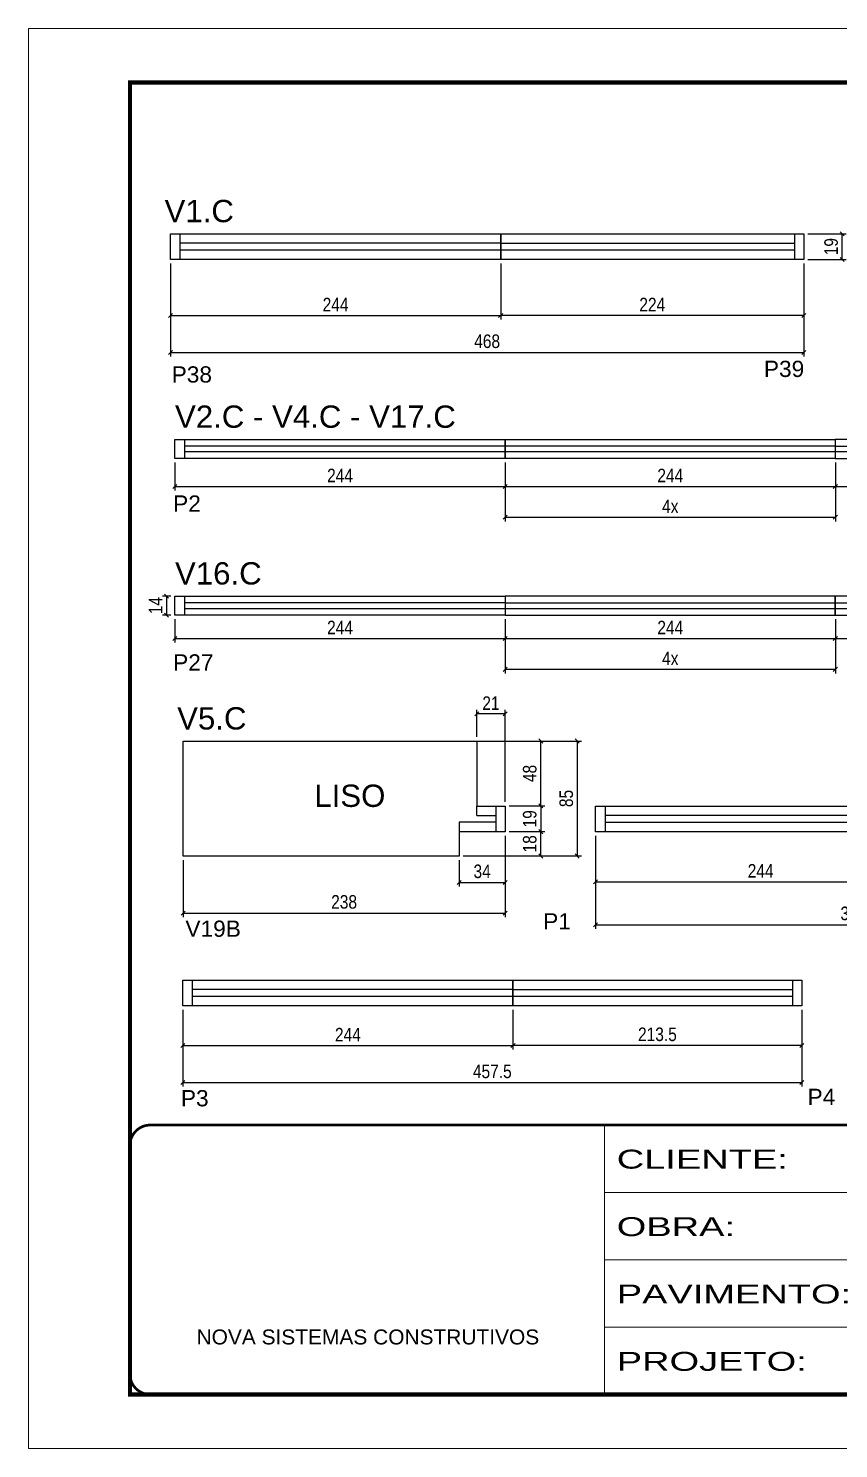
# Model space of a CAD drawing. Header units: millimetres. Extents: x 2437 to 8691, y -1523 to 4121.
# Drawn here: x 4036 to 4634, y 1922 to 2972 of the extents above; entities that cross this region are included whole.
import ezdxf

# ---------------------------------------------------------------- set-up
doc = ezdxf.new("R2010")
doc.units = ezdxf.units.MM
doc.linetypes.add('CONTINUO', pattern=[0])
doc.linetypes.add('DASHED', pattern=[0.75, 0.5, -0.25])
for name, color, linetype in [('5', 5, 'Continuous'), ('COTA', 241, 'Continuous'), ('NOMENCLATURA', 7, 'Continuous'), ('Painéis', 200, 'Continuous'), ('SARR_2.2x7', 40, 'Continuous'), ('SARR_EDITAR', 141, 'Continuous')]:
    doc.layers.add(name, color=color, linetype=linetype)
doc.layers.add('Folhas', color=255, linetype='Continuous', lineweight=9)
doc.layers.add('SARRAFO DE PRESSAO', color=251, linetype='DASHED', lineweight=9)
doc.styles.add('ARIAL', font='arial.ttf')
doc.styles.add('COTA TECNICA', font='techl___.ttf', dxfattribs={"height": 10})
doc.styles.add('COTA TECNICA-50', font='techl___.ttf', dxfattribs={"height": 10})
doc.styles.get("Standard").update_dxf_attribs({"font": 'arial.ttf'})
doc.styles.add('Tecnologia', font='')
doc.styles.get('Tecnologia').set_extended_font_data('Forgotten Futurist')
doc.dimstyles.new('COTA PAINEL-50', dxfattribs={"dimtxt": 10, "dimasz": 3, "dimexe": 3, "dimexo": 3, "dimgap": 3, "dimtad": 1, "dimdec": 1, "dimzin": 12, "dimdsep": 46, "dimtxsty": 'COTA TECNICA-50', "dimblk1": 'OBLIQUE', "dimblk2": 'OBLIQUE', "dimsah": 1, "dimcen": 0.9, "dimclrd": 4, "dimclre": 4, "dimclrt": 240, "dimadec": 1, "dimazin": 3, "dimtfac": 1, "dimtdec": 1, "dimtmove": 0, "dimatfit": 3, "dimfxl": 1, "dimtolj": 1, "dimtzin": 12, "dimarcsym": 0})
doc.dimstyles.new('PAINEL', dxfattribs={"dimtxt": 10, "dimasz": 3, "dimexe": 3, "dimexo": 3, "dimgap": 3, "dimtad": 1, "dimdec": 1, "dimzin": 12, "dimdsep": 46, "dimtxsty": 'COTA TECNICA', "dimblk1": 'OBLIQUE', "dimblk2": 'OBLIQUE', "dimsah": 1, "dimcen": 0.9, "dimclrd": 4, "dimclre": 4, "dimclrt": 240, "dimadec": 1, "dimazin": 3, "dimtfac": 1, "dimtdec": 1, "dimtmove": 0, "dimatfit": 3, "dimfxl": 1, "dimtolj": 1, "dimtzin": 12, "dimarcsym": 0})

# ---------------------------------------------------------------- blocks, each defined once
blk = doc.blocks.new('9999999999')
at = {"color": 30, "linetype": 'CONTINUO'}
for p, q in [((98564.6, 34230.2), (98564.6, 34429.4)), ((98564.6, 34379.6), (99584, 34379.6)), ((98564.6, 34329.8), (99488, 34329.8)), ((98564.6, 34280), (99488, 34280))]:
    blk.add_line(p, q, dxfattribs=at)
at = {"color": 30, "linetype": 'CONTINUO', "const_width": 2}
blk.add_lwpolyline([(99584, 34230.2), (99584, 34414.4, 0.414214), (99569, 34429.4), (98229, 34429.4, 0.414214), (98214, 34414.4), (98214, 34245.2, 0.414214), (98229, 34230.2), (99584, 34230.2)], format="xyb", dxfattribs=at)
at = {"layer": 'Folhas'}
blk.add_lwpolyline([(98139, 34190.2), (99624, 34190.2), (99624, 35240.2), (98139, 35240.2)], close=True, dxfattribs=at)
at = {"layer": 'Folhas', "color": 30, "const_width": 3}
blk.add_lwpolyline([(98214, 34230.2), (99584, 34230.2), (99584, 35200.2), (98214, 35200.2)], close=True, dxfattribs=at)
at = {"color": 7, "linetype": 'Continuous', "ltscale": 5, "style": 'ARIAL'}
blk.add_text('NOVA SISTEMAS CONSTRUTIVOS', height=11.059, dxfattribs=at).set_placement((98263.2, 34267.2))
at = {"layer": 'Folhas', "color": 7, "style": 'Tecnologia', "width": 1.5}
for s, p in [('CLIENTE:', (98573.7, 34397.2)), ('OBRA:', (98573.7, 34347.3)), ('PAVIMENTO:', (98573.7, 34297.5)), ('PROJETO:', (98573.7, 34247.7))]:
    blk.add_text(s, height=14, dxfattribs=at).set_placement(p)
blk = doc.blocks.new('_Oblique')
at = {"color": 0, "linetype": 'ByBlock', "lineweight": -2}
blk.add_line((-0.5, -0.5), (0.5, 0.5), dxfattribs=at)
blk = doc.blocks.new('*D49')
at = {"layer": 'COTA', "color": 4, "lineweight": -2, "transparency": 16777216}
for p, q in [((4611.8, 2820.4), (4640.1, 2820.4)), ((4637.1, 2801.4), (4637.1, 2820.4)), ((4611.8, 2801.4), (4640.1, 2801.4))]:
    blk.add_line(p, q, dxfattribs=at)
at = {"layer": 'Defpoints', "color": 0, "transparency": 16777216}
for p in [(4608.8, 2820.4), (4637.1, 2820.4), (4608.8, 2801.4)]:
    blk.add_point(p, dxfattribs=at)
at = {"layer": 'COTA', "color": 4, "lineweight": -2, "transparency": 16777216, "xscale": 3, "yscale": 3, "zscale": 3}
for p, rotation in [((4637.1, 2820.4), 90), ((4637.1, 2801.4), 270)]:
    blk.add_blockref('_Oblique', p, dxfattribs=dict(at, rotation=rotation))
at = {"layer": 'COTA', "color": 240, "transparency": 16777216, "insert": (4629, 2810.9), "char_height": 10, "attachment_point": 5, "rotation": 90, "style": 'COTA TECNICA'}
blk.add_mtext('\\A1;19', dxfattribs=at)
blk = doc.blocks.new('*D50')
at = {"layer": 'COTA', "color": 4, "linetype": 'ByBlock', "lineweight": -2, "transparency": 16777216}
for p, q in [((4140.8, 2798.4), (4140.8, 2757.1)), ((4384.8, 2798.4), (4384.8, 2757.1)), ((4140.8, 2760.1), (4384.8, 2760.1))]:
    blk.add_line(p, q, dxfattribs=at)
at = {"layer": 'Defpoints', "color": 0, "linetype": 'ByBlock', "transparency": 16777216}
for p in [(4140.8, 2801.4), (4384.8, 2801.4), (4384.8, 2760.1)]:
    blk.add_point(p, dxfattribs=at)
at = {"layer": 'COTA', "color": 4, "linetype": 'ByBlock', "lineweight": -2, "transparency": 16777216, "xscale": 3, "yscale": 3, "zscale": 3, "rotation": 180}
blk.add_blockref('_Oblique', (4140.8, 2760.1), dxfattribs=at)
at = {"layer": 'COTA', "color": 4, "linetype": 'ByBlock', "lineweight": -2, "transparency": 16777216, "xscale": 3, "yscale": 3, "zscale": 3}
blk.add_blockref('_Oblique', (4384.8, 2760.1), dxfattribs=at)
at = {"layer": 'COTA', "color": 240, "linetype": 'ByBlock', "transparency": 16777216, "insert": (4262.8, 2768.1), "char_height": 10, "attachment_point": 5, "style": 'COTA TECNICA-50'}
blk.add_mtext('\\A1;244', dxfattribs=at)
blk = doc.blocks.new('*D51')
at = {"layer": 'COTA', "color": 4, "linetype": 'ByBlock', "lineweight": -2, "transparency": 16777216}
for p, q in [((4384.8, 2798.4), (4384.8, 2757.1)), ((4608.8, 2798.4), (4608.8, 2757.1)), ((4608.8, 2760.1), (4384.8, 2760.1))]:
    blk.add_line(p, q, dxfattribs=at)
at = {"layer": 'Defpoints', "color": 0, "linetype": 'ByBlock', "transparency": 16777216}
for p in [(4384.8, 2801.4), (4608.8, 2801.4), (4384.8, 2760.1)]:
    blk.add_point(p, dxfattribs=at)
at = {"layer": 'COTA', "color": 4, "linetype": 'ByBlock', "lineweight": -2, "transparency": 16777216, "xscale": 3, "yscale": 3, "zscale": 3, "rotation": 180}
blk.add_blockref('_Oblique', (4384.8, 2760.1), dxfattribs=at)
at = {"layer": 'COTA', "color": 4, "linetype": 'ByBlock', "lineweight": -2, "transparency": 16777216, "xscale": 3, "yscale": 3, "zscale": 3}
blk.add_blockref('_Oblique', (4608.8, 2760.1), dxfattribs=at)
at = {"layer": 'COTA', "color": 240, "linetype": 'ByBlock', "transparency": 16777216, "insert": (4496.8, 2768.1), "char_height": 10, "attachment_point": 5, "style": 'COTA TECNICA-50'}
blk.add_mtext('\\A1;224', dxfattribs=at)
blk = doc.blocks.new('*D134')
at = {"layer": 'COTA', "color": 4, "lineweight": -2, "transparency": 16777216}
for p, q in [((4140.8, 2798.4), (4140.8, 2729.7)), ((4608.8, 2798.4), (4608.8, 2729.7)), ((4140.8, 2732.7), (4608.8, 2732.7))]:
    blk.add_line(p, q, dxfattribs=at)
at = {"layer": 'Defpoints', "color": 0, "transparency": 16777216}
for p in [(4140.8, 2801.4), (4608.8, 2801.4), (4608.8, 2732.7)]:
    blk.add_point(p, dxfattribs=at)
at = {"layer": 'COTA', "color": 4, "lineweight": -2, "transparency": 16777216, "xscale": 3, "yscale": 3, "zscale": 3, "rotation": 180}
blk.add_blockref('_Oblique', (4140.8, 2732.7), dxfattribs=at)
at = {"layer": 'COTA', "color": 4, "lineweight": -2, "transparency": 16777216, "xscale": 3, "yscale": 3, "zscale": 3}
blk.add_blockref('_Oblique', (4608.8, 2732.7), dxfattribs=at)
at = {"layer": 'COTA', "color": 240, "transparency": 16777216, "insert": (4374.8, 2740.9), "char_height": 10, "attachment_point": 5, "style": 'COTA TECNICA'}
blk.add_mtext('\\A1;468', dxfattribs=at)
blk = doc.blocks.new('*D52')
at = {"layer": 'COTA', "color": 4, "linetype": 'ByBlock', "lineweight": -2, "transparency": 16777216}
for p, q in [((4144.1, 2651.3), (4144.1, 2630.6)), ((4388.1, 2651.3), (4388.1, 2630.6)), ((4144.1, 2633.6), (4388.1, 2633.6))]:
    blk.add_line(p, q, dxfattribs=at)
at = {"layer": 'Defpoints', "color": 0, "linetype": 'ByBlock', "transparency": 16777216}
for p in [(4144.1, 2654.3), (4388.1, 2654.3), (4388.1, 2633.6)]:
    blk.add_point(p, dxfattribs=at)
at = {"layer": 'COTA', "color": 4, "linetype": 'ByBlock', "lineweight": -2, "transparency": 16777216, "xscale": 3, "yscale": 3, "zscale": 3, "rotation": 180}
blk.add_blockref('_Oblique', (4144.1, 2633.6), dxfattribs=at)
at = {"layer": 'COTA', "color": 4, "linetype": 'ByBlock', "lineweight": -2, "transparency": 16777216, "xscale": 3, "yscale": 3, "zscale": 3}
blk.add_blockref('_Oblique', (4388.1, 2633.6), dxfattribs=at)
at = {"layer": 'COTA', "color": 240, "linetype": 'ByBlock', "transparency": 16777216, "insert": (4266.1, 2641.7), "char_height": 10, "attachment_point": 5, "style": 'COTA TECNICA-50'}
blk.add_mtext('\\A1;244', dxfattribs=at)
blk = doc.blocks.new('*D53')
at = {"layer": 'COTA', "color": 4, "lineweight": -2, "transparency": 16777216}
for p, q in [((4388.1, 2651.3), (4388.1, 2630.6)), ((4632.1, 2651.3), (4632.1, 2630.6)), ((4388.1, 2633.6), (4632.1, 2633.6))]:
    blk.add_line(p, q, dxfattribs=at)
at = {"layer": 'Defpoints', "color": 0, "transparency": 16777216}
for p in [(4388.1, 2654.3), (4632.1, 2654.3), (4632.1, 2633.6)]:
    blk.add_point(p, dxfattribs=at)
at = {"layer": 'COTA', "color": 4, "lineweight": -2, "transparency": 16777216, "xscale": 3, "yscale": 3, "zscale": 3, "rotation": 180}
blk.add_blockref('_Oblique', (4388.1, 2633.6), dxfattribs=at)
at = {"layer": 'COTA', "color": 4, "lineweight": -2, "transparency": 16777216, "xscale": 3, "yscale": 3, "zscale": 3}
blk.add_blockref('_Oblique', (4632.1, 2633.6), dxfattribs=at)
at = {"layer": 'COTA', "color": 240, "transparency": 16777216, "insert": (4510.1, 2641.7), "char_height": 10, "attachment_point": 5, "style": 'COTA TECNICA'}
blk.add_mtext('\\A1;244', dxfattribs=at)
blk = doc.blocks.new('*D54')
at = {"layer": 'COTA', "color": 4, "lineweight": -2, "transparency": 16777216}
for p, q in [((4632.1, 2651.3), (4632.1, 2630.6)), ((4854.1, 2651.3), (4854.1, 2630.6)), ((4632.1, 2633.6), (4854.1, 2633.6))]:
    blk.add_line(p, q, dxfattribs=at)
at = {"layer": 'Defpoints', "color": 0, "transparency": 16777216}
for p in [(4632.1, 2654.3), (4854.1, 2654.3), (4854.1, 2633.6)]:
    blk.add_point(p, dxfattribs=at)
at = {"layer": 'COTA', "color": 4, "lineweight": -2, "transparency": 16777216, "xscale": 3, "yscale": 3, "zscale": 3, "rotation": 180}
blk.add_blockref('_Oblique', (4632.1, 2633.6), dxfattribs=at)
at = {"layer": 'COTA', "color": 4, "lineweight": -2, "transparency": 16777216, "xscale": 3, "yscale": 3, "zscale": 3}
blk.add_blockref('_Oblique', (4854.1, 2633.6), dxfattribs=at)
at = {"layer": 'COTA', "color": 240, "transparency": 16777216, "insert": (4743.1, 2641.6), "char_height": 10, "attachment_point": 5, "style": 'COTA TECNICA'}
blk.add_mtext('\\A1;222', dxfattribs=at)
blk = doc.blocks.new('*D28')
at = {"layer": 'COTA', "color": 4, "linetype": 'ByBlock', "lineweight": -2, "transparency": 16777216}
for p, q in [((4144.1, 2535.5), (4144.1, 2518.2)), ((4388.1, 2535.5), (4388.1, 2518.2)), ((4144.1, 2521.2), (4388.1, 2521.2))]:
    blk.add_line(p, q, dxfattribs=at)
at = {"layer": 'Defpoints', "color": 0, "linetype": 'ByBlock', "transparency": 16777216}
for p in [(4144.1, 2538.5), (4388.1, 2538.5), (4388.1, 2521.2)]:
    blk.add_point(p, dxfattribs=at)
at = {"layer": 'COTA', "color": 4, "linetype": 'ByBlock', "lineweight": -2, "transparency": 16777216, "xscale": 3, "yscale": 3, "zscale": 3, "rotation": 180}
blk.add_blockref('_Oblique', (4144.1, 2521.2), dxfattribs=at)
at = {"layer": 'COTA', "color": 4, "linetype": 'ByBlock', "lineweight": -2, "transparency": 16777216, "xscale": 3, "yscale": 3, "zscale": 3}
blk.add_blockref('_Oblique', (4388.1, 2521.2), dxfattribs=at)
at = {"layer": 'COTA', "color": 240, "linetype": 'ByBlock', "transparency": 16777216, "insert": (4266.1, 2529.3), "char_height": 10, "attachment_point": 5, "style": 'COTA TECNICA-50'}
blk.add_mtext('\\A1;244', dxfattribs=at)
blk = doc.blocks.new('*D29')
at = {"layer": 'COTA', "color": 4, "lineweight": -2, "transparency": 16777216}
for p, q in [((4632.1, 2535.5), (4632.1, 2518.2)), ((4873.1, 2535.5), (4873.1, 2518.2)), ((4632.1, 2521.2), (4873.1, 2521.2))]:
    blk.add_line(p, q, dxfattribs=at)
at = {"layer": 'Defpoints', "color": 0, "transparency": 16777216}
for p in [(4632.1, 2538.5), (4873.1, 2538.5), (4873.1, 2521.2)]:
    blk.add_point(p, dxfattribs=at)
at = {"layer": 'COTA', "color": 4, "lineweight": -2, "transparency": 16777216, "xscale": 3, "yscale": 3, "zscale": 3, "rotation": 180}
blk.add_blockref('_Oblique', (4632.1, 2521.2), dxfattribs=at)
at = {"layer": 'COTA', "color": 4, "lineweight": -2, "transparency": 16777216, "xscale": 3, "yscale": 3, "zscale": 3}
blk.add_blockref('_Oblique', (4873.1, 2521.2), dxfattribs=at)
at = {"layer": 'COTA', "color": 240, "transparency": 16777216, "insert": (4752.6, 2529.3), "char_height": 10, "attachment_point": 5, "style": 'COTA TECNICA'}
blk.add_mtext('\\A1;241', dxfattribs=at)
blk = doc.blocks.new('*D30')
at = {"layer": 'COTA', "color": 4, "lineweight": -2, "transparency": 16777216}
for p, q in [((4388.1, 2535.5), (4388.1, 2518.2)), ((4632.1, 2535.5), (4632.1, 2518.2)), ((4388.1, 2521.2), (4632.1, 2521.2))]:
    blk.add_line(p, q, dxfattribs=at)
at = {"layer": 'Defpoints', "color": 0, "transparency": 16777216}
for p in [(4388.1, 2538.5), (4632.1, 2538.5), (4632.1, 2521.2)]:
    blk.add_point(p, dxfattribs=at)
at = {"layer": 'COTA', "color": 4, "lineweight": -2, "transparency": 16777216, "xscale": 3, "yscale": 3, "zscale": 3, "rotation": 180}
blk.add_blockref('_Oblique', (4388.1, 2521.2), dxfattribs=at)
at = {"layer": 'COTA', "color": 4, "lineweight": -2, "transparency": 16777216, "xscale": 3, "yscale": 3, "zscale": 3}
blk.add_blockref('_Oblique', (4632.1, 2521.2), dxfattribs=at)
at = {"layer": 'COTA', "color": 240, "transparency": 16777216, "insert": (4510.1, 2529.3), "char_height": 10, "attachment_point": 5, "style": 'COTA TECNICA'}
blk.add_mtext('\\A1;244', dxfattribs=at)
blk = doc.blocks.new('*D124')
at = {"layer": 'COTA', "color": 4, "lineweight": -2, "transparency": 16777216}
for p, q in [((4388.1, 2375.4), (4388.1, 2315.1)), ((4150.1, 2357.4), (4150.1, 2315.1)), ((4150.1, 2318.1), (4388.1, 2318.1))]:
    blk.add_line(p, q, dxfattribs=at)
at = {"layer": 'Defpoints', "color": 0, "transparency": 16777216}
for p in [(4388.1, 2378.4), (4150.1, 2360.4), (4388.1, 2318.1)]:
    blk.add_point(p, dxfattribs=at)
at = {"layer": 'COTA', "color": 4, "lineweight": -2, "transparency": 16777216, "xscale": 3, "yscale": 3, "zscale": 3, "rotation": 180}
blk.add_blockref('_Oblique', (4150.1, 2318.1), dxfattribs=at)
at = {"layer": 'COTA', "color": 4, "lineweight": -2, "transparency": 16777216, "xscale": 3, "yscale": 3, "zscale": 3}
blk.add_blockref('_Oblique', (4388.1, 2318.1), dxfattribs=at)
at = {"layer": 'COTA', "color": 240, "transparency": 16777216, "insert": (4269.1, 2326.4), "char_height": 10, "attachment_point": 5, "style": 'COTA TECNICA-50'}
blk.add_mtext('\\A1;238', dxfattribs=at)
blk = doc.blocks.new('*D125')
at = {"layer": 'COTA', "color": 4, "lineweight": -2, "transparency": 16777216}
for p, q in [((4391.1, 2378.4), (4417.4, 2378.4)), ((4414.4, 2360.4), (4414.4, 2378.4)), ((4357.1, 2360.4), (4417.4, 2360.4))]:
    blk.add_line(p, q, dxfattribs=at)
at = {"layer": 'Defpoints', "color": 0, "transparency": 16777216}
for p in [(4388.1, 2378.4), (4414.4, 2378.4), (4354.1, 2360.4)]:
    blk.add_point(p, dxfattribs=at)
at = {"layer": 'COTA', "color": 4, "lineweight": -2, "transparency": 16777216, "xscale": 3, "yscale": 3, "zscale": 3}
for p, rotation in [((4414.4, 2378.4), 90), ((4414.4, 2360.4), 270)]:
    blk.add_blockref('_Oblique', p, dxfattribs=dict(at, rotation=rotation))
at = {"layer": 'COTA', "color": 240, "transparency": 16777216, "insert": (4406.3, 2369.4), "char_height": 10, "attachment_point": 5, "rotation": 90, "style": 'COTA TECNICA-50'}
blk.add_mtext('\\A1;18', dxfattribs=at)
blk = doc.blocks.new('*D126')
at = {"layer": 'COTA', "color": 4, "lineweight": -2, "transparency": 16777216}
for p, q in [((4357.1, 2445.4), (4417.4, 2445.4)), ((4414.4, 2397.4), (4414.4, 2445.4)), ((4391.1, 2397.4), (4417.4, 2397.4))]:
    blk.add_line(p, q, dxfattribs=at)
at = {"layer": 'Defpoints', "color": 0, "transparency": 16777216}
for p in [(4354.1, 2445.4), (4414.4, 2445.4), (4388.1, 2397.4)]:
    blk.add_point(p, dxfattribs=at)
at = {"layer": 'COTA', "color": 4, "lineweight": -2, "transparency": 16777216, "xscale": 3, "yscale": 3, "zscale": 3}
for p, rotation in [((4414.4, 2445.4), 90), ((4414.4, 2397.4), 270)]:
    blk.add_blockref('_Oblique', p, dxfattribs=dict(at, rotation=rotation))
at = {"layer": 'COTA', "color": 240, "transparency": 16777216, "insert": (4406.3, 2421.4), "char_height": 10, "attachment_point": 5, "rotation": 90, "style": 'COTA TECNICA-50'}
blk.add_mtext('\\A1;48', dxfattribs=at)
blk = doc.blocks.new('*D31')
at = {"layer": 'COTA', "color": 4, "lineweight": -2, "transparency": 16777216}
for p, q in [((4370.1, 2445.4), (4444.4, 2445.4)), ((4441.4, 2445.4), (4441.4, 2360.4)), ((4357.1, 2360.4), (4444.4, 2360.4))]:
    blk.add_line(p, q, dxfattribs=at)
at = {"layer": 'Defpoints', "color": 0, "transparency": 16777216}
for p in [(4367.1, 2445.4), (4354.1, 2360.4), (4441.4, 2360.4)]:
    blk.add_point(p, dxfattribs=at)
at = {"layer": 'COTA', "color": 4, "lineweight": -2, "transparency": 16777216, "xscale": 3, "yscale": 3, "zscale": 3}
for p, rotation in [((4441.4, 2445.4), 90), ((4441.4, 2360.4), 270)]:
    blk.add_blockref('_Oblique', p, dxfattribs=dict(at, rotation=rotation))
at = {"layer": 'COTA', "color": 240, "transparency": 16777216, "insert": (4433.3, 2402.9), "char_height": 10, "attachment_point": 5, "rotation": 90, "style": 'COTA TECNICA-50'}
blk.add_mtext('\\A1;85', dxfattribs=at)
blk = doc.blocks.new('*D32')
at = {"layer": 'COTA', "color": 4, "lineweight": -2, "transparency": 16777216}
for p, q in [((4367.1, 2448.4), (4367.1, 2468.4)), ((4388.1, 2400.4), (4388.1, 2468.4)), ((4388.1, 2465.4), (4367.1, 2465.4))]:
    blk.add_line(p, q, dxfattribs=at)
at = {"layer": 'Defpoints', "color": 0, "transparency": 16777216}
for p in [(4367.1, 2465.4), (4367.1, 2445.4), (4388.1, 2397.4)]:
    blk.add_point(p, dxfattribs=at)
at = {"layer": 'COTA', "color": 4, "lineweight": -2, "transparency": 16777216, "xscale": 3, "yscale": 3, "zscale": 3, "rotation": 180}
blk.add_blockref('_Oblique', (4367.1, 2465.4), dxfattribs=at)
at = {"layer": 'COTA', "color": 4, "lineweight": -2, "transparency": 16777216, "xscale": 3, "yscale": 3, "zscale": 3}
blk.add_blockref('_Oblique', (4388.1, 2465.4), dxfattribs=at)
at = {"layer": 'COTA', "color": 240, "transparency": 16777216, "insert": (4377.6, 2473.4), "char_height": 10, "attachment_point": 5, "style": 'COTA TECNICA-50'}
blk.add_mtext('\\A1;21', dxfattribs=at)
blk = doc.blocks.new('*D33')
at = {"layer": 'COTA', "color": 4, "linetype": 'ByBlock', "lineweight": -2, "transparency": 16777216}
for p, q in [((4454.9, 2375.4), (4454.9, 2338.3)), ((4698.9, 2375.4), (4698.9, 2338.3)), ((4454.9, 2341.3), (4698.9, 2341.3))]:
    blk.add_line(p, q, dxfattribs=at)
at = {"layer": 'Defpoints', "color": 0, "linetype": 'ByBlock', "transparency": 16777216}
for p in [(4454.9, 2378.4), (4698.9, 2378.4), (4698.9, 2341.3)]:
    blk.add_point(p, dxfattribs=at)
at = {"layer": 'COTA', "color": 4, "linetype": 'ByBlock', "lineweight": -2, "transparency": 16777216, "xscale": 3, "yscale": 3, "zscale": 3, "rotation": 180}
blk.add_blockref('_Oblique', (4454.9, 2341.3), dxfattribs=at)
at = {"layer": 'COTA', "color": 4, "linetype": 'ByBlock', "lineweight": -2, "transparency": 16777216, "xscale": 3, "yscale": 3, "zscale": 3}
blk.add_blockref('_Oblique', (4698.9, 2341.3), dxfattribs=at)
at = {"layer": 'COTA', "color": 240, "linetype": 'ByBlock', "transparency": 16777216, "insert": (4576.9, 2349.4), "char_height": 10, "attachment_point": 5, "style": 'COTA TECNICA-50'}
blk.add_mtext('\\A1;244', dxfattribs=at)
blk = doc.blocks.new('*D127')
at = {"layer": 'COTA', "color": 4, "lineweight": -2, "transparency": 16777216}
for p, q in [((4454.9, 2375.4), (4454.9, 2306.6)), ((4845.4, 2375.4), (4845.4, 2306.6)), ((4454.9, 2309.6), (4845.4, 2309.6))]:
    blk.add_line(p, q, dxfattribs=at)
at = {"layer": 'Defpoints', "color": 0, "transparency": 16777216}
for p in [(4454.9, 2378.4), (4845.4, 2378.4), (4845.4, 2309.6)]:
    blk.add_point(p, dxfattribs=at)
at = {"layer": 'COTA', "color": 4, "lineweight": -2, "transparency": 16777216, "xscale": 3, "yscale": 3, "zscale": 3, "rotation": 180}
blk.add_blockref('_Oblique', (4454.9, 2309.6), dxfattribs=at)
at = {"layer": 'COTA', "color": 4, "lineweight": -2, "transparency": 16777216, "xscale": 3, "yscale": 3, "zscale": 3}
blk.add_blockref('_Oblique', (4845.4, 2309.6), dxfattribs=at)
at = {"layer": 'COTA', "color": 240, "transparency": 16777216, "insert": (4650.2, 2317.9), "char_height": 10, "attachment_point": 5, "style": 'COTA TECNICA'}
blk.add_mtext('\\A1;390.5', dxfattribs=at)
blk = doc.blocks.new('*D38')
at = {"layer": 'COTA', "color": 4, "linetype": 'ByBlock', "lineweight": -2, "transparency": 16777216}
for p, q in [((4149.9, 2246.7), (4149.9, 2217.3)), ((4393.9, 2246.7), (4393.9, 2217.3)), ((4149.9, 2220.3), (4393.9, 2220.3))]:
    blk.add_line(p, q, dxfattribs=at)
at = {"layer": 'Defpoints', "color": 0, "linetype": 'ByBlock', "transparency": 16777216}
for p in [(4149.9, 2249.7), (4393.9, 2249.7), (4393.9, 2220.3)]:
    blk.add_point(p, dxfattribs=at)
at = {"layer": 'COTA', "color": 4, "linetype": 'ByBlock', "lineweight": -2, "transparency": 16777216, "xscale": 3, "yscale": 3, "zscale": 3, "rotation": 180}
blk.add_blockref('_Oblique', (4149.9, 2220.3), dxfattribs=at)
at = {"layer": 'COTA', "color": 4, "linetype": 'ByBlock', "lineweight": -2, "transparency": 16777216, "xscale": 3, "yscale": 3, "zscale": 3}
blk.add_blockref('_Oblique', (4393.9, 2220.3), dxfattribs=at)
at = {"layer": 'COTA', "color": 240, "linetype": 'ByBlock', "transparency": 16777216, "insert": (4271.9, 2228.3), "char_height": 10, "attachment_point": 5, "style": 'COTA TECNICA-50'}
blk.add_mtext('\\A1;244', dxfattribs=at)
blk = doc.blocks.new('*D39')
at = {"layer": 'COTA', "color": 4, "linetype": 'ByBlock', "lineweight": -2, "transparency": 16777216}
for p, q in [((4393.9, 2246.7), (4393.9, 2217.3)), ((4607.4, 2246.7), (4607.4, 2217.3)), ((4607.4, 2220.3), (4393.9, 2220.3))]:
    blk.add_line(p, q, dxfattribs=at)
at = {"layer": 'Defpoints', "color": 0, "linetype": 'ByBlock', "transparency": 16777216}
for p in [(4393.9, 2249.7), (4607.4, 2249.7), (4393.9, 2220.3)]:
    blk.add_point(p, dxfattribs=at)
at = {"layer": 'COTA', "color": 4, "linetype": 'ByBlock', "lineweight": -2, "transparency": 16777216, "xscale": 3, "yscale": 3, "zscale": 3, "rotation": 180}
blk.add_blockref('_Oblique', (4393.9, 2220.3), dxfattribs=at)
at = {"layer": 'COTA', "color": 4, "linetype": 'ByBlock', "lineweight": -2, "transparency": 16777216, "xscale": 3, "yscale": 3, "zscale": 3}
blk.add_blockref('_Oblique', (4607.4, 2220.3), dxfattribs=at)
at = {"layer": 'COTA', "color": 240, "linetype": 'ByBlock', "transparency": 16777216, "insert": (4500.6, 2228.5), "char_height": 10, "attachment_point": 5, "style": 'COTA TECNICA-50'}
blk.add_mtext('\\A1;213.5', dxfattribs=at)
blk = doc.blocks.new('*D129')
at = {"layer": 'COTA', "color": 4, "lineweight": -2, "transparency": 16777216}
for p, q in [((4149.9, 2246.7), (4149.9, 2189.9)), ((4607.4, 2246.7), (4607.4, 2189.9)), ((4149.9, 2192.9), (4607.4, 2192.9))]:
    blk.add_line(p, q, dxfattribs=at)
at = {"layer": 'Defpoints', "color": 0, "transparency": 16777216}
for p in [(4149.9, 2249.7), (4607.4, 2249.7), (4607.4, 2192.9)]:
    blk.add_point(p, dxfattribs=at)
at = {"layer": 'COTA', "color": 4, "lineweight": -2, "transparency": 16777216, "xscale": 3, "yscale": 3, "zscale": 3, "rotation": 180}
blk.add_blockref('_Oblique', (4149.9, 2192.9), dxfattribs=at)
at = {"layer": 'COTA', "color": 4, "lineweight": -2, "transparency": 16777216, "xscale": 3, "yscale": 3, "zscale": 3}
blk.add_blockref('_Oblique', (4607.4, 2192.9), dxfattribs=at)
at = {"layer": 'COTA', "color": 240, "transparency": 16777216, "insert": (4378.6, 2201.1), "char_height": 10, "attachment_point": 5, "style": 'COTA TECNICA'}
blk.add_mtext('\\A1;457.5', dxfattribs=at)
blk = doc.blocks.new('*D171')
at = {"layer": 'COTA', "color": 4, "lineweight": -2, "transparency": 16777216}
for p, q in [((4388.1, 2651.3), (4388.1, 2607.8)), ((4632.1, 2651.3), (4632.1, 2607.8)), ((4388.1, 2610.8), (4632.1, 2610.8))]:
    blk.add_line(p, q, dxfattribs=at)
at = {"layer": 'Defpoints', "color": 0, "transparency": 16777216}
for p in [(4388.1, 2654.3), (4632.1, 2654.3), (4632.1, 2610.8)]:
    blk.add_point(p, dxfattribs=at)
at = {"layer": 'COTA', "color": 4, "lineweight": -2, "transparency": 16777216, "xscale": 3, "yscale": 3, "zscale": 3, "rotation": 180}
blk.add_blockref('_Oblique', (4388.1, 2610.8), dxfattribs=at)
at = {"layer": 'COTA', "color": 4, "lineweight": -2, "transparency": 16777216, "xscale": 3, "yscale": 3, "zscale": 3}
blk.add_blockref('_Oblique', (4632.1, 2610.8), dxfattribs=at)
at = {"layer": 'COTA', "color": 240, "transparency": 16777216, "insert": (4510.1, 2618.9), "char_height": 10, "attachment_point": 5, "style": 'COTA TECNICA'}
blk.add_mtext('\\A1;4x', dxfattribs=at)
blk = doc.blocks.new('*D172')
at = {"layer": 'COTA', "color": 4, "lineweight": -2, "transparency": 16777216}
for p, q in [((4388.1, 2535.5), (4388.1, 2495.4)), ((4632.1, 2535.5), (4632.1, 2495.4)), ((4388.1, 2498.4), (4632.1, 2498.4))]:
    blk.add_line(p, q, dxfattribs=at)
at = {"layer": 'Defpoints', "color": 0, "transparency": 16777216}
for p in [(4388.1, 2538.5), (4632.1, 2538.5), (4632.1, 2498.4)]:
    blk.add_point(p, dxfattribs=at)
at = {"layer": 'COTA', "color": 4, "lineweight": -2, "transparency": 16777216, "xscale": 3, "yscale": 3, "zscale": 3, "rotation": 180}
blk.add_blockref('_Oblique', (4388.1, 2498.4), dxfattribs=at)
at = {"layer": 'COTA', "color": 4, "lineweight": -2, "transparency": 16777216, "xscale": 3, "yscale": 3, "zscale": 3}
blk.add_blockref('_Oblique', (4632.1, 2498.4), dxfattribs=at)
at = {"layer": 'COTA', "color": 240, "transparency": 16777216, "insert": (4510.1, 2506.5), "char_height": 10, "attachment_point": 5, "style": 'COTA TECNICA'}
blk.add_mtext('\\A1;4x', dxfattribs=at)
blk = doc.blocks.new('*D174')
at = {"layer": 'COTA', "color": 4, "lineweight": -2, "transparency": 16777216}
for p, q in [((4141.1, 2552.5), (4134.9, 2552.5)), ((4137.9, 2552.5), (4137.9, 2538.5)), ((4141.1, 2538.5), (4134.9, 2538.5))]:
    blk.add_line(p, q, dxfattribs=at)
at = {"layer": 'Defpoints', "color": 0, "transparency": 16777216}
for p in [(4144.1, 2552.5), (4137.9, 2538.5), (4144.1, 2538.5)]:
    blk.add_point(p, dxfattribs=at)
at = {"layer": 'COTA', "color": 4, "lineweight": -2, "transparency": 16777216, "xscale": 3, "yscale": 3, "zscale": 3}
for p, rotation in [((4137.9, 2552.5), 90), ((4137.9, 2538.5), 270)]:
    blk.add_blockref('_Oblique', p, dxfattribs=dict(at, rotation=rotation))
at = {"layer": 'COTA', "color": 240, "transparency": 16777216, "insert": (4129.8, 2545.5), "char_height": 10, "attachment_point": 5, "rotation": 90, "style": 'COTA TECNICA-50'}
blk.add_mtext('\\A1;14', dxfattribs=at)
blk = doc.blocks.new('*D175')
at = {"layer": 'COTA', "color": 4, "lineweight": -2, "transparency": 16777216}
for p, q in [((4391.1, 2397.4), (4417.4, 2397.4)), ((4414.4, 2397.4), (4414.4, 2378.4)), ((4391.1, 2378.4), (4417.4, 2378.4))]:
    blk.add_line(p, q, dxfattribs=at)
at = {"layer": 'Defpoints', "color": 0, "transparency": 16777216}
for p in [(4388.1, 2397.4), (4388.1, 2378.4), (4414.4, 2378.4)]:
    blk.add_point(p, dxfattribs=at)
at = {"layer": 'COTA', "color": 4, "lineweight": -2, "transparency": 16777216, "xscale": 3, "yscale": 3, "zscale": 3}
for p, rotation in [((4414.4, 2397.4), 90), ((4414.4, 2378.4), 270)]:
    blk.add_blockref('_Oblique', p, dxfattribs=dict(at, rotation=rotation))
at = {"layer": 'COTA', "color": 240, "transparency": 16777216, "insert": (4406.3, 2387.9), "char_height": 10, "attachment_point": 5, "rotation": 90, "style": 'COTA TECNICA-50'}
blk.add_mtext('\\A1;19', dxfattribs=at)
blk = doc.blocks.new('*D176')
at = {"layer": 'COTA', "color": 4, "lineweight": -2, "transparency": 16777216}
for p, q in [((4388.1, 2375.4), (4388.1, 2337.8)), ((4354.1, 2357.4), (4354.1, 2337.8)), ((4354.1, 2340.8), (4388.1, 2340.8))]:
    blk.add_line(p, q, dxfattribs=at)
at = {"layer": 'Defpoints', "color": 0, "transparency": 16777216}
for p in [(4388.1, 2378.4), (4354.1, 2360.4), (4388.1, 2340.8)]:
    blk.add_point(p, dxfattribs=at)
at = {"layer": 'COTA', "color": 4, "lineweight": -2, "transparency": 16777216, "xscale": 3, "yscale": 3, "zscale": 3, "rotation": 180}
blk.add_blockref('_Oblique', (4354.1, 2340.8), dxfattribs=at)
at = {"layer": 'COTA', "color": 4, "lineweight": -2, "transparency": 16777216, "xscale": 3, "yscale": 3, "zscale": 3}
blk.add_blockref('_Oblique', (4388.1, 2340.8), dxfattribs=at)
at = {"layer": 'COTA', "color": 240, "transparency": 16777216, "insert": (4371.1, 2349), "char_height": 10, "attachment_point": 5, "style": 'COTA TECNICA-50'}
blk.add_mtext('\\A1;34', dxfattribs=at)

msp = doc.modelspace()

# ---------------------------------------------------------------- linework, layer by layer
at = {"layer": 'Painéis'}
for p, q in [((4632.08, 2538.49), (4632.07, 2552.49)), ((4150.12, 2360.35), (4150.12, 2445.35)), ((4150.12, 2445.35), (4367.12, 2445.35)), ((4367.12, 2445.35), (4367.12, 2397.35)), ((4367.12, 2397.35), (4388.12, 2397.35)), ((4388.12, 2397.35), (4388.12, 2378.35)), ((4388.12, 2378.35), (4354.12, 2378.35)), ((4354.12, 2378.35), (4354.12, 2360.35)), ((4204.12, 2360.35), (4150.12, 2360.35)), ((4354.12, 2360.35), (4204.12, 2360.35))]:
    msp.add_line(p, q, dxfattribs=at)
for points in [[(4384.81, 2801.44), (4140.81, 2801.44), (4140.81, 2820.44), (4384.81, 2820.44)], [(4384.81, 2820.44), (4608.8, 2820.44), (4608.8, 2801.44), (4384.81, 2801.44)], [(4388.08, 2654.34), (4144.08, 2654.34), (4144.08, 2668.34), (4388.08, 2668.34)], [(4388.08, 2668.34), (4632.08, 2668.34), (4632.08, 2654.34), (4388.08, 2654.34)], [(4854.08, 2668.34), (4632.08, 2668.34), (4632.08, 2654.34), (4854.08, 2654.34)], [(4388.08, 2538.49), (4144.08, 2538.49), (4144.08, 2552.49), (4388.08, 2552.49)], [(4632.07, 2552.49), (4388.08, 2552.49), (4388.08, 2538.49), (4632.07, 2538.49)], [(4698.94, 2378.35), (4454.94, 2378.35), (4454.94, 2397.35), (4698.94, 2397.35)], [(4393.9, 2249.71), (4149.9, 2249.71), (4149.9, 2268.71), (4393.9, 2268.71)], [(4393.9, 2268.71), (4393.9, 2268.71), (4393.9, 2249.71), (4393.9, 2249.71)], [(4393.9, 2268.71), (4607.39, 2268.71), (4607.39, 2249.71), (4393.9, 2249.71)]]:
    msp.add_lwpolyline(points, close=True, dxfattribs=at)
msp.add_lwpolyline([(4854.06, 2552.49), (4632.06, 2552.49), (4632.06, 2538.49), (4873.06, 2538.49), (4873.06, 2552.49)], dxfattribs=at)
at = {"layer": 'SARR_2.2x7', "linetype": 'Continuous'}
for p, q in [((4147.81, 2820.44), (4147.81, 2801.44)), ((4601.8, 2820.44), (4601.8, 2801.44)), ((4384.81, 2813.44), (4147.81, 2813.44)), ((4147.81, 2808.44), (4384.81, 2808.44)), ((4384.81, 2813.44), (4601.8, 2813.44)), ((4384.81, 2808.44), (4601.8, 2808.44)), ((4151.08, 2668.34), (4151.08, 2654.34)), ((4151.08, 2552.49), (4151.08, 2538.49)), ((4367.12, 2397.35), (4367.12, 2397.35)), ((4381.12, 2397.35), (4381.12, 2378.35)), ((4461.94, 2397.35), (4461.94, 2378.35)), ((4381.12, 2385.35), (4354.12, 2385.35)), ((4367.12, 2390.35), (4381.12, 2390.35)), ((4698.94, 2390.35), (4461.94, 2390.35)), ((4461.94, 2385.35), (4698.94, 2385.35)), ((4156.9, 2268.71), (4156.9, 2249.71)), ((4600.39, 2268.71), (4600.39, 2249.71)), ((4393.9, 2261.71), (4156.9, 2261.71)), ((4393.9, 2261.71), (4600.39, 2261.71)), ((4156.9, 2256.71), (4393.9, 2256.71)), ((4393.9, 2256.71), (4600.39, 2256.71))]:
    msp.add_line(p, q, dxfattribs=at)
at = {"layer": 'SARR_2.2x7'}
for p, q in [((4367.12, 2390.35), (4367.12, 2397.35)), ((4354.12, 2385.35), (4354.12, 2378.35))]:
    msp.add_line(p, q, dxfattribs=at)
at = {"layer": 'SARR_EDITAR', "linetype": 'Continuous'}
for p, q in [((4388.08, 2663.34), (4151.08, 2663.34)), ((4151.08, 2659.34), (4388.08, 2659.34)), ((4632.08, 2663.34), (4388.08, 2663.34)), ((4388.08, 2659.34), (4632.08, 2659.34)), ((4632.08, 2663.34), (4847.08, 2663.34)), ((4632.08, 2659.34), (4847.08, 2659.34)), ((4388.08, 2547.49), (4151.08, 2547.49)), ((4151.08, 2543.49), (4388.08, 2543.49)), ((4388.08, 2547.49), (4632.08, 2547.49)), ((4388.08, 2543.49), (4632.08, 2543.49)), ((4632.08, 2547.49), (4854.06, 2547.49)), ((4632.08, 2543.49), (4854.06, 2543.49))]:
    msp.add_line(p, q, dxfattribs=at)

# ---------------------------------------------------------------- block references
at = {"layer": 'SARRAFO DE PRESSAO', "color": 6, "linetype": 'ByBlock'}
msp.add_blockref('9999999999', (-94103.14, -32267.94), dxfattribs=at)

# ---------------------------------------------------------------- texts
at = {"layer": '5', "linetype": 'Continuous'}
for s, p in [('P38', (4141.67, 2710.42)), ('P39', (4579.28, 2714.55)), ('P2', (4142.77, 2614.99)), ('P27', (4142.77, 2497.5)), ('V19B', (4151.84, 2300.65)), ('P1', (4416.21, 2306.09)), ('P3', (4148.5, 2175.31)), ('P4', (4611.55, 2176.3))]:
    msp.add_text(s, height=12, rotation=359.99996, dxfattribs=at).set_placement(p)
at = {"layer": 'NOMENCLATURA', "linetype": 'Continuous'}
for s, p in [('V1.C', (4136.43, 2828.98)), ('V2.C - V4.C - V17.C', (4144.15, 2676.97)), ('V16.C', (4144.15, 2561.11)), ('V5.C', (4145.74, 2453.9)), ('LISO', (4247.08, 2396.68))]:
    msp.add_text(s, height=16.5, dxfattribs=at).set_placement(p)

# ---------------------------------------------------------------- dimensions: what is measured, and where the dimension line sits
at = {"layer": 'COTA'}
for base, p1, p2, dimstyle, picture, middle in [((4637.06, 2820.44), (4608.8, 2801.44), (4608.8, 2820.44), 'PAINEL', '*D49', (4628.98, 2810.94)), ((4414.44, 2445.35), (4388.12, 2397.35), (4354.12, 2445.35), 'COTA PAINEL-50', '*D126', (4406.34, 2421.35)), ((4441.41, 2360.35), (4367.12, 2445.35), (4354.12, 2360.35), 'COTA PAINEL-50', '*D31', (4433.28, 2402.85)), ((4414.44, 2378.35), (4388.12, 2397.35), (4388.12, 2378.35), 'COTA PAINEL-50', '*D175', (4406.35, 2387.85)), ((4414.44, 2378.35), (4354.12, 2360.35), (4388.12, 2378.35), 'COTA PAINEL-50', '*D125', (4406.34, 2369.35))]:
    dim = msp.add_linear_dim(base=base, p1=p1, p2=p2, angle=90, dimstyle=dimstyle, dxfattribs=at)
    dim.commit()
    dim.dimension.update_dxf_attribs({"geometry": picture, "text_midpoint": middle})
at = {"layer": 'COTA', "color": 1, "linetype": 'ByBlock'}
for base, p1, p2, picture, middle in [((4384.81, 2760.05), (4140.81, 2801.44), (4384.81, 2801.44), '*D50', (4262.81, 2768.12)), ((4384.81, 2760.05), (4608.8, 2801.44), (4384.81, 2801.44), '*D51', (4496.8, 2768.12)), ((4388.08, 2633.58), (4144.08, 2654.34), (4388.08, 2654.34), '*D52', (4266.08, 2641.66)), ((4388.08, 2521.19), (4144.08, 2538.49), (4388.08, 2538.49), '*D28', (4266.08, 2529.27)), ((4698.94, 2341.31), (4454.94, 2378.35), (4698.94, 2378.35), '*D33', (4576.94, 2349.38)), ((4393.9, 2220.27), (4149.9, 2249.71), (4393.9, 2249.71), '*D38', (4271.9, 2228.34)), ((4393.9, 2220.27), (4607.39, 2249.71), (4393.9, 2249.71), '*D39', (4500.65, 2228.49))]:
    dim = msp.add_linear_dim(base=base, p1=p1, p2=p2, dimstyle='COTA PAINEL-50', override={"dimarcsym": 1}, dxfattribs=at)
    dim.commit()
    dim.dimension.update_dxf_attribs({"geometry": picture, "text_midpoint": middle})
at = {"layer": 'COTA', "color": 5}
for base, p1, p2, picture, middle in [((4608.8, 2732.73), (4140.81, 2801.44), (4608.8, 2801.44), '*D134', (4374.8, 2740.85)), ((4632.08, 2633.58), (4388.08, 2654.34), (4632.08, 2654.34), '*D53', (4510.08, 2641.66)), ((4854.08, 2633.58), (4632.08, 2654.34), (4854.08, 2654.34), '*D54', (4743.08, 2641.58)), ((4632.08, 2521.19), (4388.08, 2538.49), (4632.08, 2538.49), '*D30', (4510.08, 2529.27)), ((4873.06, 2521.19), (4632.06, 2538.49), (4873.06, 2538.49), '*D29', (4752.56, 2529.27)), ((4845.43, 2309.64), (4454.94, 2378.35), (4845.43, 2378.35), '*D127', (4650.19, 2317.89)), ((4607.39, 2192.95), (4149.9, 2249.71), (4607.39, 2249.71), '*D129', (4378.65, 2201.06))]:
    dim = msp.add_linear_dim(base=base, p1=p1, p2=p2, dimstyle='PAINEL', dxfattribs=at)
    dim.commit()
    dim.dimension.update_dxf_attribs({"geometry": picture, "text_midpoint": middle})
for base, p1, p2, picture, middle in [((4632.08, 2610.83), (4388.08, 2654.34), (4632.08, 2654.34), '*D171', (4510.08, 2618.9)), ((4632.08, 2498.44), (4388.08, 2538.49), (4632.08, 2538.49), '*D172', (4510.08, 2506.51))]:
    dim = msp.add_linear_dim(base=base, p1=p1, p2=p2, text='4x', dimstyle='PAINEL', dxfattribs=at)
    dim.commit()
    dim.dimension.update_dxf_attribs({"geometry": picture, "text_midpoint": middle})
at = {"layer": 'COTA'}
dim = msp.add_linear_dim(base=(4137.88, 2538.49), p1=(4144.08, 2552.49), p2=(4144.08, 2538.49), angle=90, dimstyle='COTA PAINEL-50', dxfattribs=at)
dim.commit()
dim.dimension.update_dxf_attribs({"geometry": '*D174', "text_midpoint": (4137.88, 2545.49), "dimtype": 160})
for base, p1, p2, picture, middle in [((4367.12, 2465.38), (4388.12, 2397.35), (4367.12, 2445.35), '*D32', (4377.62, 2473.44)), ((4388.12, 2318.11), (4150.12, 2360.35), (4388.12, 2378.35), '*D124', (4269.12, 2326.36)), ((4388.12, 2340.77), (4354.12, 2360.35), (4388.12, 2378.35), '*D176', (4371.12, 2348.99))]:
    dim = msp.add_linear_dim(base=base, p1=p1, p2=p2, dimstyle='COTA PAINEL-50', dxfattribs=at)
    dim.commit()
    dim.dimension.update_dxf_attribs({"geometry": picture, "text_midpoint": middle})

doc.saveas('drawing.dxf')
